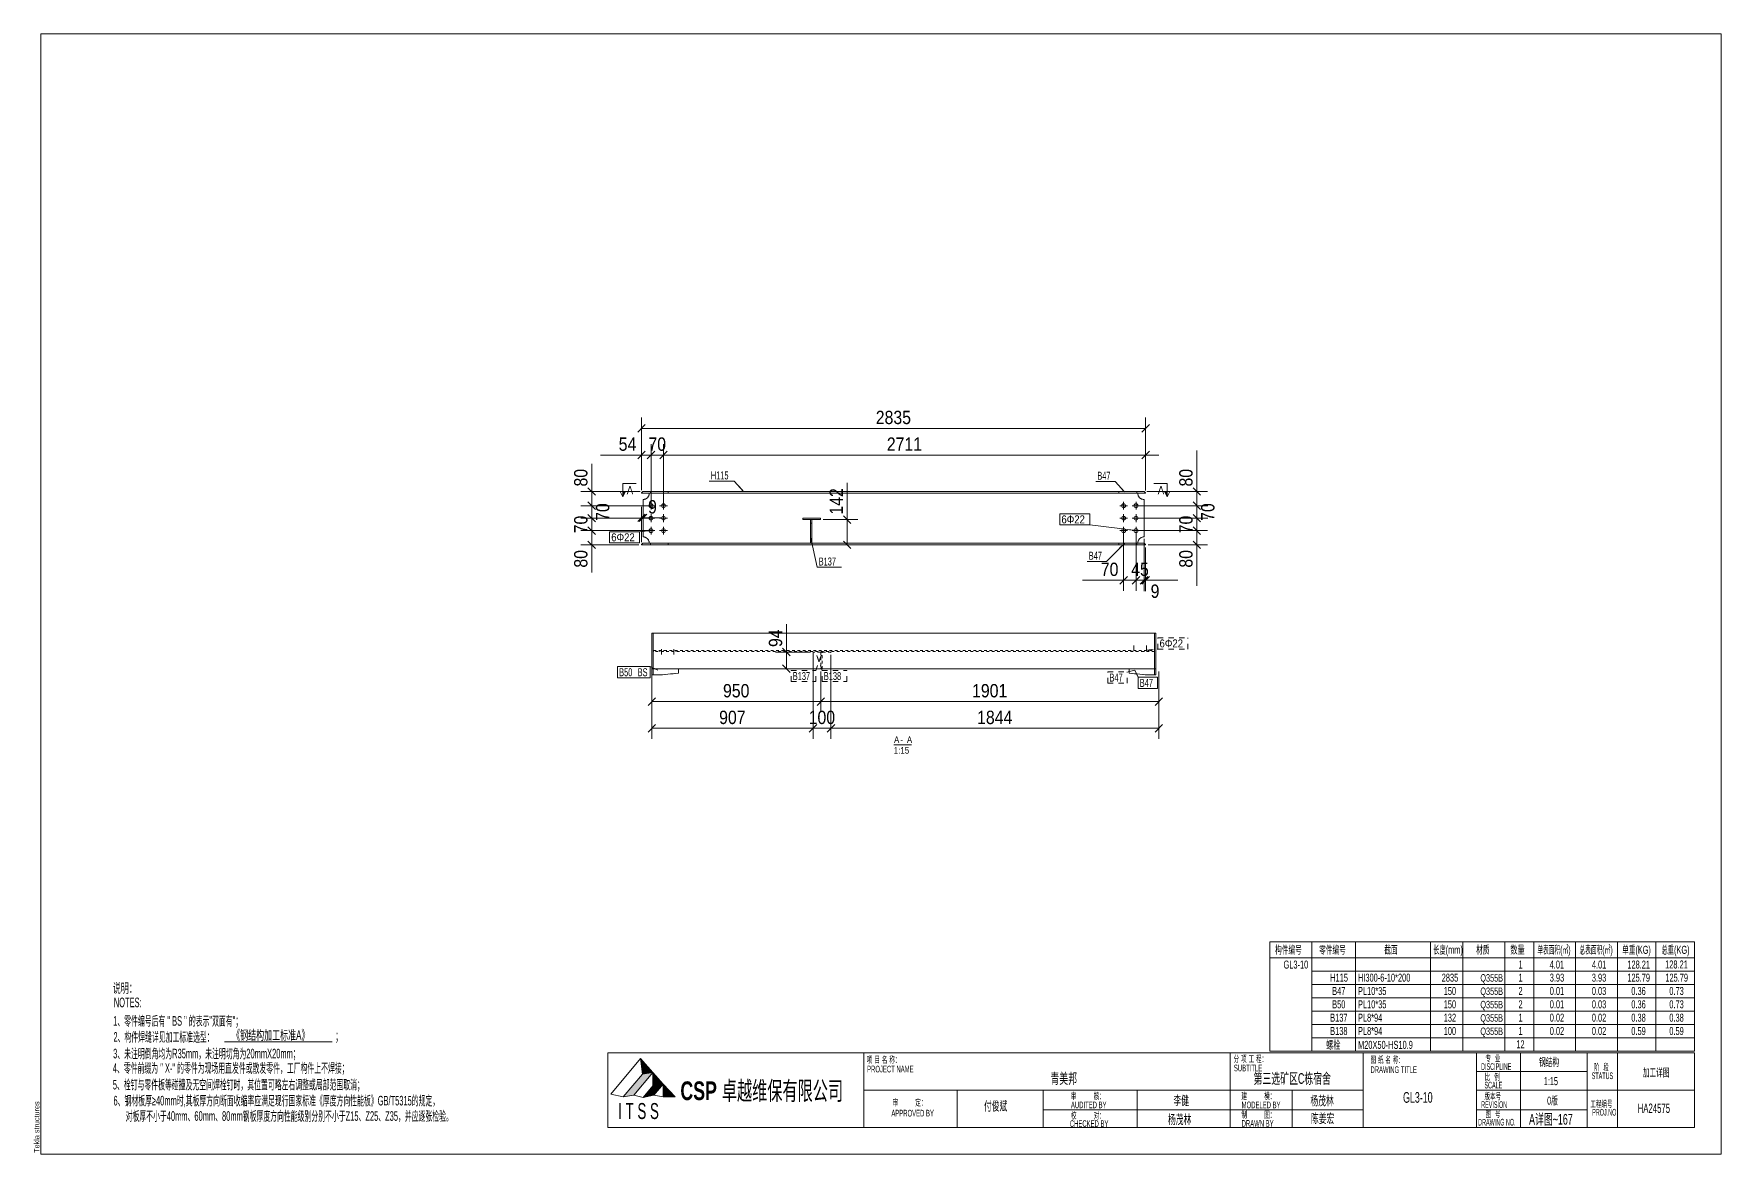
# Model space of a CAD drawing. Header units: inches. Extents: x 0 to 632, y -2591 to 0.
# Drawn here: x 0 to 632, y -1711 to -1291 of the extents above; entities that cross this region are included whole.
import ezdxf

# ---------------------------------------------------------------- set-up
doc = ezdxf.new("R2010")
doc.units = ezdxf.units.IN
doc.header["$MEASUREMENT"] = 0
for name, pattern in [('XKITLINE00', [0]), ('XKITLINE01', [4, 1, -1, 1, -1]), ('XKITLINE02', [4, 2, -2])]:
    doc.linetypes.add(name, pattern=pattern)
for name, color, linetype, lineweight in [('Bolt', 7, 'Continuous', 0), ('BoltMark', 3, 'Continuous', 0), ('DrawingSheet', 5, 'Continuous', 0), ('OtherObjectType', 1, 'Continuous', 0), ('Part', 2, 'Continuous', 0), ('PartMark', 3, 'Continuous', 0), ('Section', 6, 'Continuous', 0), ('Z-DIMENSIONS', 1, 'Continuous', 0)]:
    doc.layers.add(name, color=color, linetype=linetype, lineweight=lineweight)
doc.styles.add('@宋体', font='ARIAL.TTF')
doc.styles.add('Arial', font='arial.ttf')
doc.styles.add('Arial Black', font='ariblk.ttf')
doc.styles.add('Arial Black Bold', font='ARIAL.TTF')
doc.styles.add('Arial Narrow', font='ARIAL.TTF')
doc.styles.add('romsim', font='ARIAL.TTF')
doc.styles.add('宋体', font='ARIAL.TTF')

# ---------------------------------------------------------------- blocks, each defined once
blk = doc.blocks.new('A详图~167 (GL3-10)')
at = {"layer": 'OtherObjectType'}
for color, points in [(3, [(229.8, 41), (234.5, 35.7), (230.6, 35.1)]), (2, [(227.3, 27.2), (223.4, 26.5), (230.6, 35), (234.5, 35.7)]), (3, [(234.5, 35.7), (238.4, 31.3), (234.5, 30.7)]), (2, [(234.8, 27.1), (230.8, 26.3), (234.5, 30.6), (238.4, 31.3)]), (3, [(238.4, 31.3), (242.8, 26.5), (238.3, 26.5)])]:
    blk.add_hatch(color=color, dxfattribs=at).paths.add_polyline_path(points, flags=17)
at = {"layer": 'Section'}
for points in [[(224.22, 253.42), (223.22, 251.42), (223.22, 253.42)], [(427.28, 253.42), (427.28, 251.42), (426.28, 253.42)]]:
    blk.add_hatch(color=6, dxfattribs=at).paths.add_polyline_path(points, flags=17)
at = {"layer": 'Bolt', "color": 2, "linetype": 'XKITLINE00', "lineweight": 0}
for p, q in [((235.28, 248.08), (232.35, 248.08)), ((233.82, 249.55), (233.82, 246.62)), ((239.95, 248.08), (237.02, 248.08)), ((238.48, 249.55), (238.48, 246.62)), ((409.48, 248.08), (412.42, 248.08)), ((410.95, 249.55), (410.95, 246.62)), ((414.15, 248.08), (417.08, 248.08)), ((415.62, 249.55), (415.62, 246.62)), ((235.28, 243.42), (232.35, 243.42)), ((233.82, 244.88), (233.82, 241.95)), ((239.95, 243.42), (237.02, 243.42)), ((238.48, 244.88), (238.48, 241.95)), ((409.48, 243.42), (412.42, 243.42)), ((410.95, 244.88), (410.95, 241.95)), ((414.15, 243.42), (417.08, 243.42)), ((415.62, 244.88), (415.62, 241.95)), ((235.28, 238.75), (232.35, 238.75)), ((233.82, 240.22), (233.82, 237.28)), ((239.95, 238.75), (237.02, 238.75)), ((238.48, 240.22), (238.48, 237.28)), ((409.48, 238.75), (412.42, 238.75)), ((410.95, 240.22), (410.95, 237.28)), ((414.15, 238.75), (417.08, 238.75)), ((415.62, 240.22), (415.62, 237.28))]:
    blk.add_line(p, q, dxfattribs=at)
at = {"layer": 'Bolt', "color": 2, "linetype": 'XKITLINE02', "lineweight": 0}
for p, q in [((236.97, 193.45), (236.97, 193.85)), ((236.97, 193.45), (236.97, 193.85)), ((236.97, 193.45), (236.97, 193.85)), ((237.7, 192.32), (237.7, 195.65)), ((237.7, 192.32), (237.7, 195.65)), ((237.7, 192.32), (237.7, 195.65)), ((238.43, 193.45), (238.43, 193.85)), ((238.43, 193.45), (238.43, 193.85)), ((238.43, 193.45), (238.43, 193.85)), ((241.63, 193.45), (241.63, 193.85)), ((241.63, 193.45), (241.63, 193.85)), ((241.63, 193.45), (241.63, 193.85)), ((242.37, 192.32), (242.37, 195.65)), ((242.37, 192.32), (242.37, 195.65)), ((242.37, 192.32), (242.37, 195.65)), ((243.1, 193.45), (243.1, 193.85)), ((243.1, 193.45), (243.1, 193.85)), ((243.1, 193.45), (243.1, 193.85)), ((414.1, 193.85), (414.1, 193.45)), ((414.1, 193.85), (414.1, 193.45)), ((414.1, 193.85), (414.1, 193.45)), ((414.83, 195.65), (414.83, 192.32)), ((414.83, 195.65), (414.83, 192.32)), ((414.83, 195.65), (414.83, 192.32)), ((415.57, 193.85), (415.57, 193.45)), ((415.57, 193.85), (415.57, 193.45)), ((415.57, 193.85), (415.57, 193.45)), ((418.77, 193.85), (418.77, 193.45)), ((418.77, 193.85), (418.77, 193.45)), ((418.77, 193.85), (418.77, 193.45)), ((419.5, 195.65), (419.5, 192.32)), ((419.5, 195.65), (419.5, 192.32)), ((419.5, 195.65), (419.5, 192.32)), ((420.23, 193.85), (420.23, 193.45)), ((420.23, 193.85), (420.23, 193.45)), ((420.23, 193.85), (420.23, 193.45))]:
    blk.add_line(p, q, dxfattribs=at)
at = {"layer": 'Bolt', "color": 2, "linetype": 'XKITLINE00', "lineweight": 0}
for centre in [(233.82, 248.08), (238.48, 248.08), (410.95, 248.08), (415.62, 248.08), (233.82, 243.42), (238.48, 243.42), (410.95, 243.42), (415.62, 243.42), (233.82, 238.75), (238.48, 238.75), (410.95, 238.75), (415.62, 238.75)]:
    blk.add_circle(centre, 0.733, dxfattribs=at)
at = {"layer": 'BoltMark', "color": 1, "linetype": 'XKITLINE00', "lineweight": 0}
for p, q in [((387.05, 245.07), (398.25, 245.07)), ((387.05, 240.87), (387.05, 245.07)), ((387.05, 240.87), (398.25, 240.87)), ((398.25, 240.87), (398.25, 245.07)), ((415.62, 238.75), (398.25, 240.87)), ((218.29, 238.35), (229.49, 238.35)), ((218.29, 234.15), (218.29, 238.35)), ((218.29, 234.15), (229.49, 234.15)), ((233.82, 238.75), (229.49, 238.35)), ((229.49, 234.15), (229.49, 238.35)), ((231.33, 238.52), (233.82, 238.75)), ((413.14, 239.05), (415.62, 238.75))]:
    blk.add_line(p, q, dxfattribs=at)
at = {"layer": 'BoltMark', "color": 4, "linetype": 'XKITLINE02', "lineweight": 0}
for p, q in [((423.83, 198.58), (435.03, 198.58)), ((423.83, 194.38), (423.83, 198.58)), ((435.03, 194.38), (435.03, 198.58)), ((419.5, 193.98), (423.83, 194.38)), ((423.83, 194.38), (435.03, 194.38))]:
    blk.add_line(p, q, dxfattribs=at)
at = {"layer": 'BoltMark', "color": 4, "linetype": 'XKITLINE00', "lineweight": 0}
blk.add_line((421.99, 194.21), (419.5, 193.98), dxfattribs=at)
at = {"layer": 'DrawingSheet', "color": 5, "linetype": 'XKITLINE00', "lineweight": 0}
for p, q in [((635, 425), (5, 425)), ((5, 425), (5, 5)), ((635, 5), (635, 425)), ((5, 5), (635, 5))]:
    blk.add_line(p, q, dxfattribs=at)
at = {"layer": 'OtherObjectType', "color": 6, "linetype": 'XKITLINE00', "lineweight": 0}
blk.add_line((324.8, 158.4), (331.47, 158.4), dxfattribs=at)
at = {"layer": 'OtherObjectType', "color": 3, "linetype": 'XKITLINE00', "lineweight": 0}
for p, q in [((465.8, 78.6), (465.8, 84.6)), ((625, 84.6), (465.8, 84.6)), ((481.5, 84.6), (481.5, 78.6)), ((497.9, 78.6), (497.9, 84.6)), ((526, 78.6), (526, 84.6)), ((538.17, 78.6), (538.17, 84.6)), ((553.9, 78.6), (553.9, 84.6)), ((564.7, 78.6), (564.7, 84.6)), ((580.3, 84.6), (580.3, 78.6)), ((596.1, 84.6), (596.1, 78.6)), ((610.5, 84.6), (610.5, 78.6)), ((625, 78.6), (625, 84.6)), ((625, 78.6), (465.8, 78.6)), ((465.8, 73.6), (465.8, 78.6)), ((465.8, 78.6), (625, 78.6)), ((481.5, 78.6), (481.5, 73.6)), ((497.9, 78.6), (497.9, 73.6)), ((526, 78.6), (526, 73.6)), ((538.17, 78.6), (538.17, 73.6)), ((553.9, 78.6), (553.9, 73.6)), ((564.7, 73.6), (564.7, 78.6)), ((580.3, 78.6), (580.3, 73.6)), ((596.1, 73.6), (596.1, 78.6)), ((610.5, 73.6), (610.5, 78.6)), ((625, 78.6), (625, 73.6)), ((465.8, 68.6), (465.8, 73.6)), ((481.5, 73.6), (625, 73.6)), ((481.5, 73.6), (481.5, 68.6)), ((497.9, 73.6), (497.9, 68.6)), ((526, 73.6), (526, 68.6)), ((538.17, 73.6), (538.17, 68.6)), ((553.9, 73.6), (553.9, 68.6)), ((564.7, 73.6), (564.7, 68.6)), ((580.3, 73.6), (580.3, 68.6)), ((596.1, 68.6), (596.1, 73.6)), ((610.5, 73.6), (610.5, 68.6)), ((625, 73.6), (625, 68.6)), ((465.8, 63.6), (465.8, 68.6)), ((465.8, 58.6), (465.8, 63.6)), ((481.5, 68.6), (625, 68.6)), ((481.5, 68.6), (481.5, 63.6)), ((481.5, 63.6), (625, 63.6)), ((481.5, 63.6), (481.5, 58.6)), ((497.9, 68.6), (497.9, 63.6)), ((497.9, 63.6), (497.9, 58.6)), ((526, 68.6), (526, 63.6)), ((526, 63.6), (526, 58.6)), ((538.17, 68.6), (538.17, 63.6)), ((538.17, 63.6), (538.17, 58.6)), ((553.9, 68.6), (553.9, 63.6)), ((553.9, 63.6), (553.9, 58.6)), ((564.7, 68.6), (564.7, 63.6)), ((564.7, 63.6), (564.7, 58.6)), ((580.3, 68.6), (580.3, 63.6)), ((580.3, 63.6), (580.3, 58.6)), ((596.1, 63.6), (596.1, 68.6)), ((596.1, 58.6), (596.1, 63.6)), ((610.5, 68.6), (610.5, 63.6)), ((610.5, 63.6), (610.5, 58.6)), ((625, 68.6), (625, 63.6)), ((625, 63.6), (625, 58.6)), ((465.8, 53.6), (465.8, 58.6)), ((481.5, 58.6), (625, 58.6)), ((481.5, 58.6), (481.5, 53.6)), ((497.9, 58.6), (497.9, 53.6)), ((526, 58.6), (526, 53.6)), ((538.17, 58.6), (538.17, 53.6)), ((553.9, 58.6), (553.9, 53.6)), ((564.7, 58.6), (564.7, 53.6)), ((580.3, 58.6), (580.3, 53.6)), ((596.1, 53.6), (596.1, 58.6)), ((610.5, 58.6), (610.5, 53.6)), ((625, 58.6), (625, 53.6)), ((465.8, 48.6), (465.8, 53.6)), ((481.5, 53.6), (625, 53.6)), ((481.5, 53.6), (481.5, 48.6)), ((497.9, 53.6), (497.9, 48.6)), ((526, 53.6), (526, 48.6)), ((538.17, 53.6), (538.17, 48.6)), ((553.9, 53.6), (553.9, 48.6)), ((564.7, 53.6), (564.7, 48.6)), ((580.3, 53.6), (580.3, 48.6)), ((596.1, 48.6), (596.1, 53.6)), ((610.5, 53.6), (610.5, 48.6)), ((625, 53.6), (625, 48.6)), ((73.92, 47.16), (114.24, 47.16)), ((465.8, 43.6), (465.8, 48.6)), ((465.8, 43.6), (465.8, 48.6)), ((481.5, 48.6), (625, 48.6)), ((481.5, 48.6), (481.5, 43.6)), ((497.9, 48.6), (497.9, 43.6)), ((526, 43.6), (526, 48.6)), ((538.17, 48.6), (538.17, 43.6)), ((553.9, 48.6), (553.9, 43.6)), ((564.7, 43.6), (564.7, 48.6)), ((580.3, 48.6), (580.3, 43.6)), ((596.1, 43.6), (596.1, 48.6)), ((610.5, 48.6), (610.5, 43.6)), ((625, 48.6), (625, 43.6)), ((625, 43), (217.6, 43)), ((217.6, 43), (217.6, 15)), ((313.6, 43), (313.6, 15)), ((452.8, 43), (382.8, 43)), ((450.9, 42.8), (450.9, 15.1)), ((625, 43.6), (465.8, 43.6)), ((481.5, 43.6), (625, 43.6)), ((500.8, 43), (500.8, 15)), ((543.2, 43), (543.2, 15)), ((559.7, 43), (559.7, 15)), ((584.7, 43), (584.7, 15)), ((596.1, 43), (596.1, 15)), ((625, 43), (625, 15)), ((584.7, 36), (543.2, 36)), ((500.8, 29), (313.7, 29)), ((348.5, 29), (348.5, 15)), ((380.8, 29), (380.8, 15)), ((416.1, 29.1), (416.1, 15.1)), ((474.1, 29), (474.1, 15)), ((625, 29), (543.2, 29)), ((500.8, 21.6), (380.8, 21.6)), ((584.7, 21.6), (543.2, 21.6)), ((625, 15), (217.6, 15))]:
    blk.add_line(p, q, dxfattribs=at)
at = {"layer": 'OtherObjectType', "color": 2, "linetype": 'XKITLINE00', "lineweight": 0}
for p, q in [((229.8, 40.9), (218.7, 27.5)), ((230.6, 35), (229.8, 40.9)), ((229.8, 40.9), (234.5, 35.7)), ((223.4, 26.5), (230.6, 35)), ((230.6, 35), (223.4, 26.5)), ((234.5, 35.7), (227.3, 27.2)), ((230.6, 35), (234.5, 35.7)), ((234.5, 30.6), (234.5, 35.7)), ((234.5, 35.7), (238.4, 31.3)), ((218.7, 27.5), (223.4, 26.5)), ((223.4, 26.5), (227.3, 27.2)), ((227.3, 27.2), (230.8, 26.3)), ((230.8, 26.3), (234.5, 30.6)), ((230.8, 26.3), (234.8, 27.1)), ((234.5, 30.6), (238.4, 31.3)), ((238.4, 31.3), (234.8, 27.1)), ((234.8, 27.1), (238.3, 26.5)), ((238.3, 26.5), (238.4, 31.3)), ((238.3, 26.5), (242.8, 26.5)), ((242.8, 26.5), (238.4, 31.3))]:
    blk.add_line(p, q, dxfattribs=at)
at = {"layer": 'Part', "color": 6, "linetype": 'XKITLINE01', "lineweight": 0}
for p, q in [((230.75, 253.42), (230.22, 252.88)), ((240.22, 253.42), (230.75, 253.42)), ((418.68, 253.42), (409.22, 253.42)), ((419.22, 252.88), (418.68, 253.42)), ((230.22, 252.88), (230.22, 252.75)), ((240.22, 252.75), (230.22, 252.75)), ((230.82, 250.42), (231.18, 250.45)), ((233.12, 252.38), (233.15, 252.75)), ((419.22, 252.75), (409.22, 252.75)), ((416.28, 252.75), (416.31, 252.38)), ((418.25, 250.45), (418.62, 250.42)), ((419.22, 252.75), (419.22, 252.88)), ((293.58, 241.55), (294.12, 241.55)), ((230.75, 234.08), (230.22, 233.55)), ((240.22, 234.08), (230.75, 234.08)), ((231.18, 236.39), (230.82, 236.42)), ((233.15, 234.08), (233.12, 234.45)), ((294.12, 234.08), (293.58, 234.08)), ((418.68, 234.08), (409.22, 234.08)), ((416.31, 234.45), (416.28, 234.08)), ((418.62, 236.42), (418.25, 236.39)), ((419.22, 233.55), (418.68, 234.08)), ((230.22, 233.55), (230.22, 233.42)), ((240.22, 233.42), (230.22, 233.42)), ((419.22, 233.42), (409.22, 233.42)), ((419.22, 233.42), (419.22, 233.55)), ((234.7, 193.45), (234.7, 193.85)), ((234.7, 193.85), (422.5, 193.85)), ((422.5, 193.45), (234.7, 193.45)), ((237.03, 193.45), (237.03, 193.85)), ((301.22, 193.25), (294.56, 193.25)), ((294.56, 193.25), (294.56, 186.98)), ((298, 193.25), (297.47, 193.25)), ((297.47, 193.25), (297.47, 186.98)), ((297.47, 191.92), (298, 191.92)), ((298, 186.98), (298, 193.25)), ((301.22, 186.98), (301.22, 193.25)), ((420.17, 193.45), (420.17, 193.85)), ((422.5, 193.85), (422.5, 193.45)), ((234.1, 184.65), (234.1, 186.98)), ((234.1, 186.98), (244.1, 186.98)), ((237.43, 184.65), (234.1, 184.65)), ((234.63, 184.65), (234.63, 186.98)), ((244.1, 185.32), (237.43, 184.65)), ((244.1, 186.98), (244.1, 185.32)), ((294.56, 186.98), (301.22, 186.98)), ((297.47, 186.98), (298, 186.98)), ((413.1, 186.98), (413.1, 185.32)), ((413.1, 186.98), (423.1, 186.98)), ((413.1, 185.32), (419.77, 184.65)), ((419.77, 184.65), (423.1, 184.65)), ((422.57, 184.65), (422.57, 186.98)), ((423.1, 184.65), (423.1, 186.98))]:
    blk.add_line(p, q, dxfattribs=at)
at = {"layer": 'Part', "color": 2, "linetype": 'XKITLINE00', "lineweight": 0}
for p, q in [((230.22, 252.88), (230.75, 253.42)), ((240.22, 253.42), (230.75, 253.42)), ((233.55, 252.75), (233.55, 253.42)), ((409.22, 253.42), (240.22, 253.42)), ((240.22, 253.42), (240.22, 252.75)), ((418.68, 253.42), (409.22, 253.42)), ((409.22, 253.42), (409.22, 252.75)), ((415.88, 252.75), (415.88, 253.42)), ((419.22, 252.88), (418.68, 253.42)), ((230.22, 252.75), (230.22, 252.88)), ((240.22, 252.75), (230.22, 252.75)), ((231.18, 250.45), (230.82, 250.42)), ((230.82, 236.42), (230.82, 250.42)), ((233.15, 252.75), (233.12, 252.38)), ((409.22, 252.75), (240.22, 252.75)), ((419.22, 252.75), (409.22, 252.75)), ((416.31, 252.38), (416.28, 252.75)), ((418.62, 250.42), (418.25, 250.45)), ((418.62, 236.42), (418.62, 250.42)), ((419.22, 252.88), (419.22, 252.75)), ((290.67, 243.42), (290.67, 242.88)), ((297.34, 243.42), (290.67, 243.42)), ((290.67, 242.88), (297.34, 242.88)), ((293.58, 234.08), (293.58, 242.88)), ((293.58, 242.88), (294.12, 242.88)), ((294.12, 242.88), (294.12, 234.08)), ((297.34, 243.42), (297.34, 242.88)), ((230.22, 233.55), (230.75, 234.08)), ((230.75, 234.08), (240.22, 234.08)), ((230.82, 236.42), (231.18, 236.39)), ((233.12, 234.45), (233.15, 234.08)), ((233.55, 233.42), (233.55, 234.08)), ((409.22, 234.08), (240.22, 234.08)), ((240.22, 233.42), (240.22, 234.08)), ((409.22, 233.42), (409.22, 234.08)), ((409.22, 234.08), (418.68, 234.08)), ((415.88, 234.08), (415.88, 233.42)), ((416.28, 234.08), (416.31, 234.45)), ((418.25, 236.39), (418.62, 236.42)), ((418.68, 234.08), (419.22, 233.55)), ((230.22, 233.42), (230.22, 233.55)), ((240.22, 233.42), (230.22, 233.42)), ((409.22, 233.42), (240.22, 233.42)), ((419.22, 233.42), (409.22, 233.42)), ((419.22, 233.55), (419.22, 233.42)), ((234.1, 186.98), (234.1, 200.32)), ((423.1, 200.32), (234.1, 200.32)), ((234.63, 200.32), (234.63, 186.98)), ((422.57, 186.98), (422.57, 200.32)), ((423.1, 186.98), (423.1, 200.32)), ((423.1, 186.98), (234.1, 186.98)), ((234.1, 184.65), (234.1, 186.98)), ((244.1, 186.98), (234.1, 186.98)), ((237.43, 184.65), (234.1, 184.65)), ((234.63, 184.65), (234.63, 186.98)), ((244.1, 185.32), (237.43, 184.65)), ((244.1, 185.32), (244.1, 186.98)), ((413.1, 185.32), (413.1, 186.98)), ((413.1, 186.98), (423.1, 186.98)), ((419.77, 184.65), (413.1, 185.32)), ((423.1, 184.65), (419.77, 184.65)), ((422.57, 184.65), (422.57, 186.98)), ((423.1, 186.98), (423.1, 184.65))]:
    blk.add_line(p, q, dxfattribs=at)
for centre, start, end in [((230.82, 252.75), 279, 351), ((418.62, 252.75), 189, 261), ((230.82, 234.08), 9, 81), ((418.62, 234.08), 99, 171)]:
    blk.add_arc(centre, 2.33, start, end, dxfattribs=at)
at = {"layer": 'Part', "color": 6, "linetype": 'XKITLINE01', "lineweight": 0}
for centre, start, end in [((230.82, 252.75), 279, 351), ((418.62, 252.75), 189, 261), ((230.82, 234.08), 9, 81), ((418.62, 234.08), 99, 171)]:
    blk.add_arc(centre, 2.33, start, end, dxfattribs=at)
at = {"layer": 'PartMark', "color": 4, "linetype": 'XKITLINE00', "lineweight": 0}
for p, q in [((255.6, 257.35), (264.98, 257.35)), ((268.48, 253.38), (264.98, 257.35)), ((266.83, 255.26), (268.48, 253.38)), ((400.5, 257.23), (407.74, 257.23)), ((411.24, 253.26), (407.74, 257.23)), ((409.58, 255.14), (411.24, 253.26)), ((293.71, 235.87), (296.04, 225.08)), ((294.24, 233.43), (293.71, 235.87)), ((411.24, 233.93), (404.52, 227.24)), ((409.47, 232.17), (411.24, 233.93)), ((296.04, 225.08), (305.23, 225.08)), ((397.28, 227.24), (404.52, 227.24)), ((296.77, 189.63), (295.91, 191.98)), ((296.73, 189.63), (297.59, 191.98)), ((221.24, 187.77), (233.47, 187.77)), ((221.24, 183.57), (221.24, 187.77)), ((221.24, 183.57), (233.47, 183.57)), ((233.47, 183.57), (233.47, 187.77)), ((236.37, 186.44), (233.47, 187.77)), ((234.1, 187.48), (236.37, 186.44)), ((412.7, 185.88), (415.12, 186.5)), ((415.12, 186.5), (416.41, 183.77)), ((416.19, 184.24), (415.12, 186.5)), ((416.41, 183.77), (423.65, 183.77)), ((416.41, 179.57), (416.41, 183.77)), ((423.65, 179.57), (423.65, 183.77)), ((416.41, 179.57), (423.65, 179.57))]:
    blk.add_line(p, q, dxfattribs=at)
at = {"layer": 'PartMark', "color": 4, "linetype": 'XKITLINE02', "lineweight": 0}
for p, q in [((297.59, 191.98), (295.52, 186.35)), ((295.91, 191.98), (297.98, 186.35)), ((286.34, 186.35), (295.52, 186.35)), ((286.34, 182.15), (286.34, 186.35)), ((295.52, 182.15), (295.52, 186.35)), ((297.98, 186.35), (307.17, 186.35)), ((297.98, 182.15), (297.98, 186.35)), ((307.17, 182.15), (307.17, 186.35)), ((405.05, 185.77), (412.29, 185.77)), ((405.05, 181.57), (405.05, 185.77)), ((415.12, 186.5), (412.29, 185.77)), ((412.29, 181.57), (412.29, 185.77)), ((286.34, 182.15), (295.52, 182.15)), ((297.98, 182.15), (307.17, 182.15)), ((405.05, 181.57), (412.29, 181.57))]:
    blk.add_line(p, q, dxfattribs=at)
at = {"layer": 'Section', "color": 6, "linetype": 'XKITLINE00', "lineweight": 0}
for p, q in [((223.22, 251.42), (222.22, 253.42)), ((224.22, 253.42), (222.22, 253.42)), ((223.22, 256.42), (228.22, 256.42)), ((223.22, 256.42), (223.22, 251.42)), ((223.22, 251.42), (224.22, 253.42)), ((427.28, 256.42), (422.28, 256.42)), ((426.28, 253.42), (428.28, 253.42)), ((427.28, 251.42), (426.28, 253.42)), ((427.28, 256.42), (427.28, 251.42)), ((428.28, 253.42), (427.28, 251.42))]:
    blk.add_line(p, q, dxfattribs=at)
at = {"layer": 'Z-DIMENSIONS', "color": 4, "linetype": 'XKITLINE00', "lineweight": 0}
for p, q in [((231.63, 278.5), (228.8, 275.67)), ((230.22, 253.88), (230.22, 281.18)), ((420.63, 278.5), (417.8, 275.67)), ((419.22, 253.75), (419.22, 281.18)), ((230.22, 277.08), (419.22, 277.08)), ((230.22, 267.08), (214.8, 267.08)), ((230.22, 267.08), (219.8, 267.08)), ((231.63, 268.5), (228.8, 265.67)), ((233.82, 267.08), (228.82, 267.08)), ((230.22, 253.88), (230.22, 271.18)), ((230.22, 267.08), (233.82, 267.08)), ((235.23, 268.5), (232.4, 265.67)), ((235.23, 268.5), (232.4, 265.67)), ((238.48, 267.08), (233.48, 267.08)), ((233.82, 249.08), (233.82, 271.18)), ((233.82, 249.08), (233.82, 271.18)), ((233.82, 267.08), (238.82, 267.08)), ((233.82, 267.08), (238.48, 267.08)), ((239.9, 268.5), (237.07, 265.67)), ((239.9, 268.5), (237.07, 265.67)), ((238.48, 249.08), (238.48, 271.18)), ((238.48, 249.08), (238.48, 271.18)), ((238.48, 267.08), (243.48, 267.08)), ((238.48, 267.08), (419.22, 267.08)), ((420.63, 268.5), (417.8, 265.67)), ((419.22, 253.75), (419.22, 271.18)), ((419.22, 267.08), (424.22, 267.08)), ((438.41, 253.42), (438.41, 268.83)), ((211.55, 253.42), (211.55, 263.83)), ((211.55, 253.42), (211.55, 263.83)), ((438.41, 253.42), (438.41, 263.83)), ((229.75, 253.42), (207.45, 253.42)), ((210.14, 254.83), (212.97, 252)), ((211.55, 248.08), (211.55, 253.42)), ((211.55, 248.08), (211.55, 253.08)), ((307.34, 242.88), (307.34, 256.63)), ((307.34, 242.88), (307.34, 256.63)), ((419.68, 253.42), (442.41, 253.42)), ((437, 254.83), (439.82, 252)), ((438.41, 248.08), (438.41, 253.42)), ((438.41, 248.08), (438.41, 253.08)), ((232.82, 248.08), (207.45, 248.08)), ((232.82, 248.08), (207.55, 248.08)), ((210.14, 249.5), (212.97, 246.67)), ((210.14, 249.5), (212.97, 246.67)), ((211.55, 243.42), (211.55, 248.42)), ((211.55, 243.42), (211.55, 248.08)), ((211.55, 248.08), (211.55, 243.08)), ((230.22, 234.42), (230.22, 247.67)), ((230.82, 244.42), (230.82, 247.67)), ((416.62, 248.08), (442.51, 248.08)), ((416.62, 248.08), (442.41, 248.08)), ((437, 249.5), (439.82, 246.67)), ((437, 249.5), (439.82, 246.67)), ((438.41, 243.42), (438.41, 248.42)), ((438.41, 243.42), (438.41, 248.08)), ((438.41, 248.08), (438.41, 243.08)), ((232.82, 243.42), (207.45, 243.42)), ((232.82, 243.42), (207.55, 243.42)), ((210.14, 244.83), (212.97, 242)), ((210.14, 244.83), (212.97, 242)), ((211.55, 238.75), (211.55, 243.75)), ((211.55, 238.75), (211.55, 243.42)), ((211.55, 243.42), (211.55, 238.42)), ((231.63, 244.98), (228.8, 242.15)), ((232.23, 244.98), (229.4, 242.15)), ((230.22, 243.57), (230.82, 243.57)), ((230.82, 243.57), (237.9, 243.57)), ((230.82, 243.57), (237.9, 243.57)), ((298.34, 242.88), (311.34, 242.88)), ((305.93, 244.3), (308.76, 241.47)), ((307.34, 233.42), (307.34, 242.88)), ((416.62, 243.42), (442.41, 243.42)), ((416.62, 243.42), (442.51, 243.42)), ((437, 244.83), (439.82, 242)), ((437, 244.83), (439.82, 242)), ((438.41, 238.75), (438.41, 243.75)), ((438.41, 238.75), (438.41, 243.42)), ((438.41, 243.42), (438.41, 238.42)), ((232.82, 238.75), (207.45, 238.75)), ((232.82, 238.75), (207.45, 238.75)), ((210.14, 240.16), (212.97, 237.34)), ((210.14, 240.16), (212.97, 237.34)), ((210.14, 234.83), (212.97, 232)), ((211.55, 233.42), (211.55, 238.75)), ((211.55, 238.75), (211.55, 233.75)), ((305.93, 234.83), (308.76, 232)), ((410.95, 237.75), (410.95, 216.15)), ((415.62, 237.75), (415.62, 216.15)), ((415.62, 237.75), (415.62, 216.15)), ((416.62, 238.75), (442.41, 238.75)), ((416.62, 238.75), (442.41, 238.75)), ((418.62, 235.64), (418.62, 216.15)), ((418.62, 235.64), (418.62, 216.05)), ((437, 240.16), (439.82, 237.34)), ((437, 240.16), (439.82, 237.34)), ((437, 234.83), (439.82, 232)), ((438.41, 233.42), (438.41, 238.75)), ((438.41, 238.75), (438.41, 233.75)), ((229.22, 233.42), (207.45, 233.42)), ((211.55, 233.42), (211.55, 223)), ((211.55, 233.42), (211.55, 223)), ((298.34, 233.42), (311.34, 233.42)), ((419.22, 232.42), (419.22, 216.05)), ((420.22, 233.42), (442.41, 233.42)), ((438.41, 233.42), (438.41, 223)), ((438.41, 233.42), (438.41, 218)), ((412.37, 221.56), (409.54, 218.74)), ((417.03, 221.56), (414.2, 218.74)), ((417.03, 221.56), (414.2, 218.74)), ((420.03, 221.56), (417.2, 218.74)), ((420.03, 221.56), (417.2, 218.74)), ((420.63, 221.56), (417.8, 218.74)), ((410.95, 220.15), (395.54, 220.15)), ((410.95, 220.15), (400.54, 220.15)), ((415.62, 220.15), (410.62, 220.15)), ((410.95, 220.15), (415.62, 220.15)), ((418.62, 220.15), (413.62, 220.15)), ((415.62, 220.15), (420.62, 220.15)), ((415.62, 220.15), (418.62, 220.15)), ((418.62, 220.15), (423.62, 220.15)), ((418.62, 220.15), (419.22, 220.15)), ((419.22, 220.15), (426.3, 220.15)), ((419.22, 220.15), (431.3, 220.15)), ((284.56, 193.25), (284.56, 203.67)), ((284.56, 193.25), (284.56, 203.67)), ((293.56, 193.25), (280.46, 193.25)), ((283.14, 194.67), (285.97, 191.84)), ((284.56, 186.98), (284.56, 193.25)), ((294.56, 192.25), (294.56, 160.65)), ((294.56, 192.25), (294.56, 160.65)), ((301.22, 192.25), (301.22, 160.65)), ((301.22, 192.25), (301.22, 160.65)), ((234.1, 185.98), (234.1, 160.65)), ((234.1, 185.98), (234.1, 170.65)), ((293.56, 186.98), (280.46, 186.98)), ((283.14, 188.4), (285.97, 185.57)), ((297.47, 185.98), (297.47, 170.65)), ((297.47, 185.98), (297.47, 170.65)), ((424.17, 185.98), (424.17, 160.65)), ((424.17, 185.98), (424.17, 170.65)), ((235.51, 176.07), (232.69, 173.24)), ((234.1, 174.65), (297.47, 174.65)), ((297.47, 174.65), (292.47, 174.65)), ((298.88, 176.07), (296.05, 173.24)), ((298.88, 176.07), (296.05, 173.24)), ((297.47, 174.65), (302.47, 174.65)), ((297.47, 174.65), (424.17, 174.65)), ((425.58, 176.07), (422.75, 173.24)), ((235.51, 166.07), (232.69, 163.24)), ((234.1, 164.65), (294.56, 164.65)), ((294.56, 164.65), (289.56, 164.65)), ((295.97, 166.07), (293.14, 163.24)), ((295.97, 166.07), (293.14, 163.24)), ((294.56, 164.65), (299.56, 164.65)), ((294.56, 164.65), (301.22, 164.65)), ((301.22, 164.65), (296.22, 164.65)), ((302.64, 166.07), (299.81, 163.24)), ((302.64, 166.07), (299.81, 163.24)), ((301.22, 164.65), (306.22, 164.65)), ((301.22, 164.65), (424.17, 164.65)), ((425.58, 166.07), (422.75, 163.24))]:
    blk.add_line(p, q, dxfattribs=at)
at = {"layer": 'Z-DIMENSIONS', "color": 7}
for p in [(230.22, 277.08), (419.22, 277.08), (230.22, 267.08), (233.82, 267.08), (233.82, 267.08), (238.48, 267.08), (238.48, 267.08), (419.22, 267.08), (211.55, 253.42), (438.41, 253.42), (211.55, 248.08), (211.55, 248.08), (438.41, 248.08), (438.41, 248.08), (211.55, 243.42), (211.55, 243.42), (230.22, 243.57), (230.82, 243.57), (307.34, 242.88), (438.41, 243.42), (438.41, 243.42), (211.55, 238.75), (211.55, 238.75), (438.41, 238.75), (438.41, 238.75), (211.55, 233.42), (307.34, 233.42), (438.41, 233.42), (410.95, 220.15), (415.62, 220.15), (415.62, 220.15), (418.62, 220.15), (418.62, 220.15), (419.22, 220.15), (284.56, 193.25), (284.56, 186.98), (234.1, 174.65), (297.47, 174.65), (297.47, 174.65), (424.17, 174.65), (234.1, 164.65), (294.56, 164.65), (294.56, 164.65), (301.22, 164.65), (301.22, 164.65), (424.17, 164.65)]:
    blk.add_point(p, dxfattribs=at)
at = {"layer": 'BoltMark', "color": 4, "width": 0.85}
for style, p in [('宋体', (387.65, 241.47)), ('宋体', (218.89, 234.75)), ('@宋体', (424.43, 194.98))]:
    blk.add_text('6Φ22', height=3, dxfattribs=dict(at, style=style)).set_placement(p)
at = {"layer": 'DrawingSheet', "color": 5, "style": 'Arial', "width": 0.85}
blk.add_text('Tekla structures', height=2, rotation=90, dxfattribs=at).set_placement((4.5, 5.5))
at = {"layer": 'OtherObjectType', "color": 6}
for s, height, style, width, p in [('A', 2.5, 'Arial Narrow', 0.85, (324.89, 159.15)), ('-', 2.5, 'Arial Narrow', 0.85, (327.3, 159.15)), ('A', 2.5, 'Arial Narrow', 0.85, (329.72, 159.15)), ('1:15', 2.5, 'Arial Narrow', 0.85, (324.8, 155.15)), ('GL3-10', 3, 'Arial Narrow', 0.6375, (470.9, 74.6)), ('1', 3, 'Arial Narrow', 0.6375, (558.99, 74.6)), ('4.01', 3, 'Arial Narrow', 0.6375, (570.67, 74.61)), ('4.01', 3, 'Arial Narrow', 0.6375, (586.52, 74.62)), ('128.21', 3, 'Arial Narrow', 0.6375, (599.8, 74.6)), ('128.21', 3, 'Arial Narrow', 0.6375, (613.96, 74.63)), ('GL3-10', 4, 'Arial', 0.595, (515.71, 24.3))]:
    blk.add_text(s, height=height, dxfattribs=dict(at, style=style, width=width)).set_placement(p)
at = {"layer": 'OtherObjectType', "color": 4, "style": 'Arial Narrow'}
for s, height, width, p in [('构件编号', 3, 0.595, (467.75, 80.13)), ('零件编号', 3, 0.595, (484.25, 80.13)), ('截面', 3, 0.595, (508.65, 80.13)), ('长度(mm)', 3, 0.5525, (527.05, 80.13)), ('材质', 3, 0.595, (543.12, 80.15)), ('数量', 3, 0.6375, (555.95, 80.13)), ('单表面积(㎡)', 3, 0.51, (566.05, 80.13)), ('总表面积(㎡)', 3, 0.51, (581.85, 80.13)), ('单重(KG)', 3, 0.595, (597.85, 80.13)), ('总重(KG)', 3, 0.5525, (612.65, 80.13)), ('H115', 3, 0.6375, (488.4, 69.7)), ('HI300-6-10*200', 3, 0.6375, (498.82, 69.7)), ('2835', 3, 0.6375, (530.21, 69.7)), ('Q355B', 2.8, 0.6375, (544.7, 69.7)), ('1', 3, 0.6375, (559, 69.7)), ('3.93', 3, 0.6375, (570.71, 69.71)), ('3.93', 3, 0.6375, (586.49, 69.7)), ('125.79', 3, 0.6375, (599.79, 69.7)), ('125.79', 3, 0.6375, (614.04, 69.7)), ('B47', 3, 0.6375, (489.15, 64.7)), ('PL10*35', 3, 0.6375, (498.82, 64.7)), ('150', 3, 0.6375, (530.96, 64.7)), ('Q355B', 2.8, 0.6375, (544.7, 64.7)), ('2', 3, 0.6375, (559, 64.7)), ('0.01', 3, 0.6375, (570.71, 64.71)), ('0.03', 3, 0.6375, (586.49, 64.7)), ('0.36', 3, 0.6375, (601.29, 64.7)), ('0.73', 3, 0.6375, (615.54, 64.7)), ('B137', 3, 0.6375, (488.4, 54.7)), ('B50', 3, 0.6375, (489.15, 59.7)), ('PL10*35', 3, 0.6375, (498.82, 59.7)), ('PL8*94', 3, 0.6375, (498.82, 54.7)), ('150', 3, 0.6375, (530.96, 59.7)), ('132', 3, 0.6375, (530.96, 54.7)), ('Q355B', 2.8, 0.6375, (544.7, 59.7)), ('Q355B', 2.8, 0.6375, (544.7, 54.7)), ('2', 3, 0.6375, (559, 59.7)), ('1', 3, 0.6375, (559, 54.7)), ('0.01', 3, 0.6375, (570.71, 59.71)), ('0.02', 3, 0.6375, (570.71, 54.71)), ('0.03', 3, 0.6375, (586.49, 59.7)), ('0.02', 3, 0.6375, (586.49, 54.7)), ('0.36', 3, 0.6375, (601.29, 59.7)), ('0.38', 3, 0.6375, (601.29, 54.7)), ('0.73', 3, 0.6375, (615.54, 59.7)), ('0.38', 3, 0.6375, (615.54, 54.7)), ('B138', 3, 0.6375, (488.4, 49.7)), ('PL8*94', 3, 0.6375, (498.82, 49.7)), ('100', 3, 0.6375, (530.96, 49.7)), ('Q355B', 2.8, 0.6375, (544.7, 49.7)), ('1', 3, 0.6375, (559, 49.7)), ('0.02', 3, 0.6375, (570.71, 49.71)), ('0.02', 3, 0.6375, (586.49, 49.7)), ('0.59', 3, 0.6375, (601.29, 49.7)), ('0.59', 3, 0.6375, (615.54, 49.7)), ('螺栓', 3, 0.6375, (486.9, 44.5)), ('M20X50-HS10.9', 3, 0.6375, (498.84, 44.5)), ('12', 3, 0.6375, (558.18, 44.7))]:
    blk.add_text(s, height=height, dxfattribs=dict(at, width=width)).set_placement(p)
at = {"layer": 'OtherObjectType', "color": 7, "style": 'Arial'}
for s, height, width, p in [('说明：', 3.6, 0.595, (32.04, 65.49)), ('NOTES:', 3.6, 0.51, (32.4, 60.11)), ('1、零件编号后有 " BS " 的表示"双面有"；', 3.6, 0.51, (32.16, 53.17)), ('2、构件焊缝详见加工标准选型：', 3.6, 0.51, (32.28, 47.17)), ('；', 3.6, 0.51, (115.44, 47.52)), ('3、未注明倒角均为R35mm，未注明切角为20mmX20mm；', 3.6, 0.51, (32.16, 40.93)), ('4、零件前缀为 " X-" 的零件为现场用直发件或散发零件，工厂构件上不焊接；', 3.6, 0.51, (32.04, 35.52)), ('项 目 名 称：', 2.5, 0.595, (314.7, 39.18)), ('PROJECT NAME', 2.5, 0.51, (314.8, 35.67)), ('分 项 工 程：', 2.5, 0.595, (452.2, 39.49)), ('SUBTITLE', 2.5, 0.51, (452.3, 36.09)), ('DRAWING TITLE', 2.5, 0.51, (503.5, 35.45)), ('图 纸 名 称:', 2.5, 0.595, (503.5, 39.17)), ('DISCIPLINE', 2.5, 0.4675, (544.98, 36.61)), ('专  业', 2.5, 0.595, (546.63, 39.71)), ('钢结构', 3, 0.595, (566.7, 38)), ('阶  段', 2.5, 0.595, (587.23, 36.41)), ('5、栓钉与零件板等碰撞及无空间焊栓钉时，其位置可略左右调整或局部范围取消；', 3.6, 0.51, (32.04, 29.29)), ('SCALE', 2.5, 0.4675, (546.24, 29.66)), ('比  例', 2.5, 0.595, (546.33, 32.73)), ('1:15', 3, 0.595, (568.48, 30.9)), ('STATUS', 2.5, 0.4675, (586.43, 33.16)), ('加工详图', 3, 0.595, (605.6, 34.1)), ('6、钢材板厚≥40mm时,其板厚方向断面收缩率应满足现行国家标准《厚度方向性能板》GB/T5315的规定，', 3.6, 0.51, (32.28, 23.29)), ('审         定：', 2.5, 0.595, (324.3, 23.14)), ('付俊斌', 3.5, 0.595, (358.62, 21.35)), ('审         核：', 2.5, 0.595, (391.2, 25.57)), ('李健', 3.5, 0.595, (429.64, 23.4)), ('建         模：', 2.5, 0.595, (455.1, 25.62)), ('杨茂林', 3.5, 0.595, (481, 23.3)), ('版本号', 2.5, 0.595, (546.23, 25.51)), ('0版', 3, 0.595, (569.72, 23.6)), ('工程编号', 2.5, 0.595, (585.9, 22.6)), ('对板厚不小于40mm、60mm、80mm钢板厚度方向性能级别分别不小于Z15、Z25、Z35，并应逐张检验。', 3.6, 0.51, (36.84, 17.53)), ('APPROVED BY', 2.5, 0.51, (323.9, 19.15)), ('AUDITED BY', 2.5, 0.51, (391.2, 22.25)), ('校         对：', 2.5, 0.595, (391.2, 18.27)), ('杨茂林', 3.5, 0.595, (427.6, 16.3)), ('制         图：', 2.5, 0.595, (455.1, 18.55)), ('MODELED BY', 2.5, 0.51, (455.2, 22.24)), ('陈姜宏', 3.5, 0.595, (481.2, 16.7)), ('REVISION', 2.5, 0.4675, (545, 22.34)), ('图  号', 2.5, 0.595, (546.63, 18.84)), ('PROJ.NO', 2.5, 0.4675, (586.62, 19.5)), ('CHECKED BY', 2.5, 0.51, (390.8, 15.24)), ('DRAWN BY', 2.5, 0.51, (455.2, 15.29)), ('DRAWING NO.', 2.5, 0.4675, (543.87, 15.77))]:
    blk.add_text(s, height=height, dxfattribs=dict(at, width=width)).set_placement(p)
at = {"layer": 'OtherObjectType', "color": 2, "style": 'Arial', "width": 0.595}
for s, height, p in [('《钢结构加工标准A》', 3.6, (76.76, 47.88)), ('青美邦', 4, (383.51, 31.4)), ('第三选矿区C栋宿舍', 4, (459.65, 31.4)), ('HA24575', 3.5, (603.68, 20.5))]:
    blk.add_text(s, height=height, dxfattribs=at).set_placement(p)
at = {"layer": 'OtherObjectType', "color": 3, "width": 0.595}
for s, height, style, p in [('CSP 卓越维保有限公司', 7, 'Arial Black', (244.8, 25.3)), ('I T S S', 6, 'Arial Black Bold', (221.5, 18.2))]:
    blk.add_text(s, height=height, dxfattribs=dict(at, style=style)).set_placement(p)
at = {"layer": 'OtherObjectType', "color": 1, "style": 'Arial', "width": 0.595}
blk.add_text('A详图~167', height=4, dxfattribs=at).set_placement((562.95, 16.1))
at = {"layer": 'PartMark', "color": 4, "style": 'romsim', "width": 0.6375}
for s, p in [('H115', (256.2, 257.95)), ('B50', (221.84, 184.17)), ('BS', (228.78, 184.17)), ('B137', (286.94, 182.75)), ('B138', (298.58, 182.75)), ('B47', (405.65, 182.17)), ('B47', (417.01, 180.17))]:
    blk.add_text(s, height=3, dxfattribs=at).set_placement(p)
at = {"layer": 'PartMark', "color": 1, "style": 'romsim', "width": 0.6375}
for s, p in [('B47', (401.1, 257.83)), ('B137', (296.64, 225.68)), ('B47', (397.88, 227.84))]:
    blk.add_text(s, height=3, dxfattribs=at).set_placement(p)
at = {"layer": 'Section', "color": 6, "style": '宋体', "width": 0.85}
for p in [(224.72, 252.42), (423.78, 252.42)]:
    blk.add_text('A', height=3, dxfattribs=at).set_placement(p)
at = {"layer": 'Z-DIMENSIONS', "color": 7, "style": 'Arial Narrow', "width": 0.85}
for s, p in [('2835', (318.05, 278.68)), ('54', (221.68, 268.68)), ('70', (232.82, 268.68)), ('2711', (322.19, 268.68)), ('9', (232.69, 245.17)), ('70', (402.41, 221.75)), ('45', (413.79, 221.75)), ('9', (421.09, 213.55)), ('950', (260.78, 176.25)), ('1901', (354.15, 176.25)), ('907', (259.33, 166.25)), ('100', (292.89, 166.25)), ('1844', (356.03, 166.25))]:
    blk.add_text(s, height=5, dxfattribs=at).set_placement(p)
for s, p in [('80', (209.95, 255.29)), ('80', (436.81, 255.29)), ('142', (305.74, 244.76)), ('70', (218.15, 242.42)), ('70', (445.01, 242.42)), ('70', (209.95, 237.75)), ('70', (436.81, 237.75)), ('80', (209.95, 224.88)), ('80', (436.81, 224.88)), ('94', (282.96, 195.13))]:
    blk.add_text(s, height=5, rotation=90.00021, dxfattribs=at).set_placement(p)

msp = doc.modelspace()

# ---------------------------------------------------------------- block references
msp.add_blockref('A详图~167 (GL3-10)', (-2.5, -1716))

doc.saveas('drawing.dxf')
